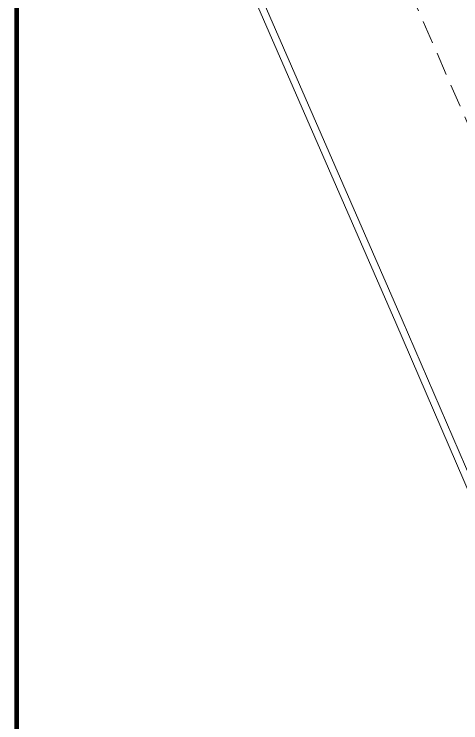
# Model space of a CAD drawing. Header units: inches. Extents: x 27644242 to 29005101, y -955243 to 216979.
# Drawn here: x 28689497 to 28704007, y -529100 to -506073 of the extents above; entities that cross this region are included whole.
import ezdxf

# ---------------------------------------------------------------- set-up
doc = ezdxf.new("R2010")
doc.units = ezdxf.units.IN
doc.header["$MEASUREMENT"] = 0
doc.linetypes.add('01-Xref Col Podium Lvl-1$0$HIDDEN', pattern=[0.375, 0.25, -0.125])
doc.layers.get('Defpoints').update_dxf_attribs({"color": 8})
doc.layers.add('RVA Site Boundary', color=17, linetype='Continuous', lineweight=15)

msp = doc.modelspace()

# ---------------------------------------------------------------- linework, layer by layer
at = {"layer": 'Defpoints', "linetype": 'Continuous', "const_width": 154.4}
msp.add_lwpolyline([(28798160.5, -482581.7), (28798160.5, -556831.7), (28689573.8, -556831.7), (28689573.8, -482581.7)], close=True, dxfattribs=at)
at = {"layer": 'Defpoints', "color": 6, "ltscale": 500}
msp.add_lwpolyline([(28689580.5, -533153.6), (28798167.2, -533153.6), (28798167.2, -484858.5), (28689580.5, -484858.5)], close=True, dxfattribs=at)
at = {"layer": 'RVA Site Boundary', "ltscale": 500}
msp.add_lwpolyline([(28742304.8, -520400.8), (28734332.8, -521126.5), (28734049.9, -521186.5), (28733451.4, -521328.4), (28714532.9, -526305.6), (28712893.1, -526771.2), (28712617.9, -526848.7), (28711492, -527110.7), (28711137.2, -527192.3), (28707523.8, -528207.9), (28707182.4, -528355.7), (28706827.5, -527533.7), (28701891.2, -516101.2), (28694440.8, -499006.2), (28690189.5, -489396.4), (28698006.8, -489293.8), (28714624.7, -489129.1), (28721195.2, -489188.2), (28728662, -489166.2), (28742984.3, -489171.5)], dxfattribs=at)
msp.add_lwpolyline([(28742304.8, -520400.8), (28734332.8, -521126.5), (28734049.9, -521186.5), (28733451.4, -521328.4), (28714532.9, -526305.6), (28712893.1, -526771.2), (28712617.9, -526848.7), (28711492, -527110.7), (28711137.2, -527192.3), (28707523.8, -528207.9), (28707182.4, -528355.7), (28706827.5, -527533.7), (28701891.2, -516101.2), (28694440.8, -499006.2), (28690189.5, -489396.4), (28698006.8, -489293.8), (28714624.7, -489129.1), (28721195.2, -489188.2), (28728662, -489166.2), (28742984.3, -489171.5)], dxfattribs=at)
at = {"layer": 'RVA Site Boundary', "color": 5, "ltscale": 500}
for points in [[(28742304.8, -520400.8), (28734332.8, -521126.5), (28734049.9, -521186.5), (28733451.4, -521328.4), (28714532.9, -526305.6), (28712893.1, -526771.2), (28712617.9, -526848.7), (28711492, -527110.7), (28711137.2, -527192.3), (28707523.8, -528207.9), (28707182.4, -528355.7), (28706827.5, -527533.7), (28701891.2, -516101.2), (28694440.8, -499006.2), (28690189.5, -489396.4), (28698006.8, -489293.8), (28714624.7, -489129.1), (28721195.2, -489188.2), (28728662, -489166.2), (28742984.3, -489171.5)], [(28742287.8, -520171.4), (28734298.4, -520898.7), (28733999.5, -520962.1), (28733395.6, -521105.2), (28714472.3, -526083.7), (28712830.5, -526549.9), (28712560.7, -526625.9), (28711440.1, -526886.6), (28711080.2, -526969.4), (28707446.6, -527990.6), (28707302.3, -528053.2), (28707038.7, -527442.6), (28702102.2, -516009.6), (28694651.4, -498913.7), (28690540.8, -489621.8), (28698009.5, -489523.8), (28714624.8, -489359.1), (28721194.5, -489418.3), (28728662.3, -489396.2), (28742984.1, -489401.5)]]:
    msp.add_lwpolyline(points, dxfattribs=at)
at = {"layer": 'RVA Site Boundary', "linetype": '01-Xref Col Podium Lvl-1$0$HIDDEN', "ltscale": 3000}
msp.add_lwpolyline([(28741955.5, -515683.1), (28733624.9, -516441.4), (28733013.3, -516571.2), (28732304, -516739.3), (28713285.1, -521742.9), (28711605.9, -522219.7), (28711440.2, -522266.4), (28710425.7, -522502.4), (28709966.3, -522608.1), (28709865.1, -522636.6), (28706230.5, -514218.8), (28698771.7, -497104.5), (28697412.5, -494032), (28698061.3, -494023.5), (28714626.9, -493859.3), (28721180.9, -493918.3), (28728668.1, -493896.2), (28742981.5, -493901.5)], dxfattribs=at)

doc.saveas('drawing.dxf')
